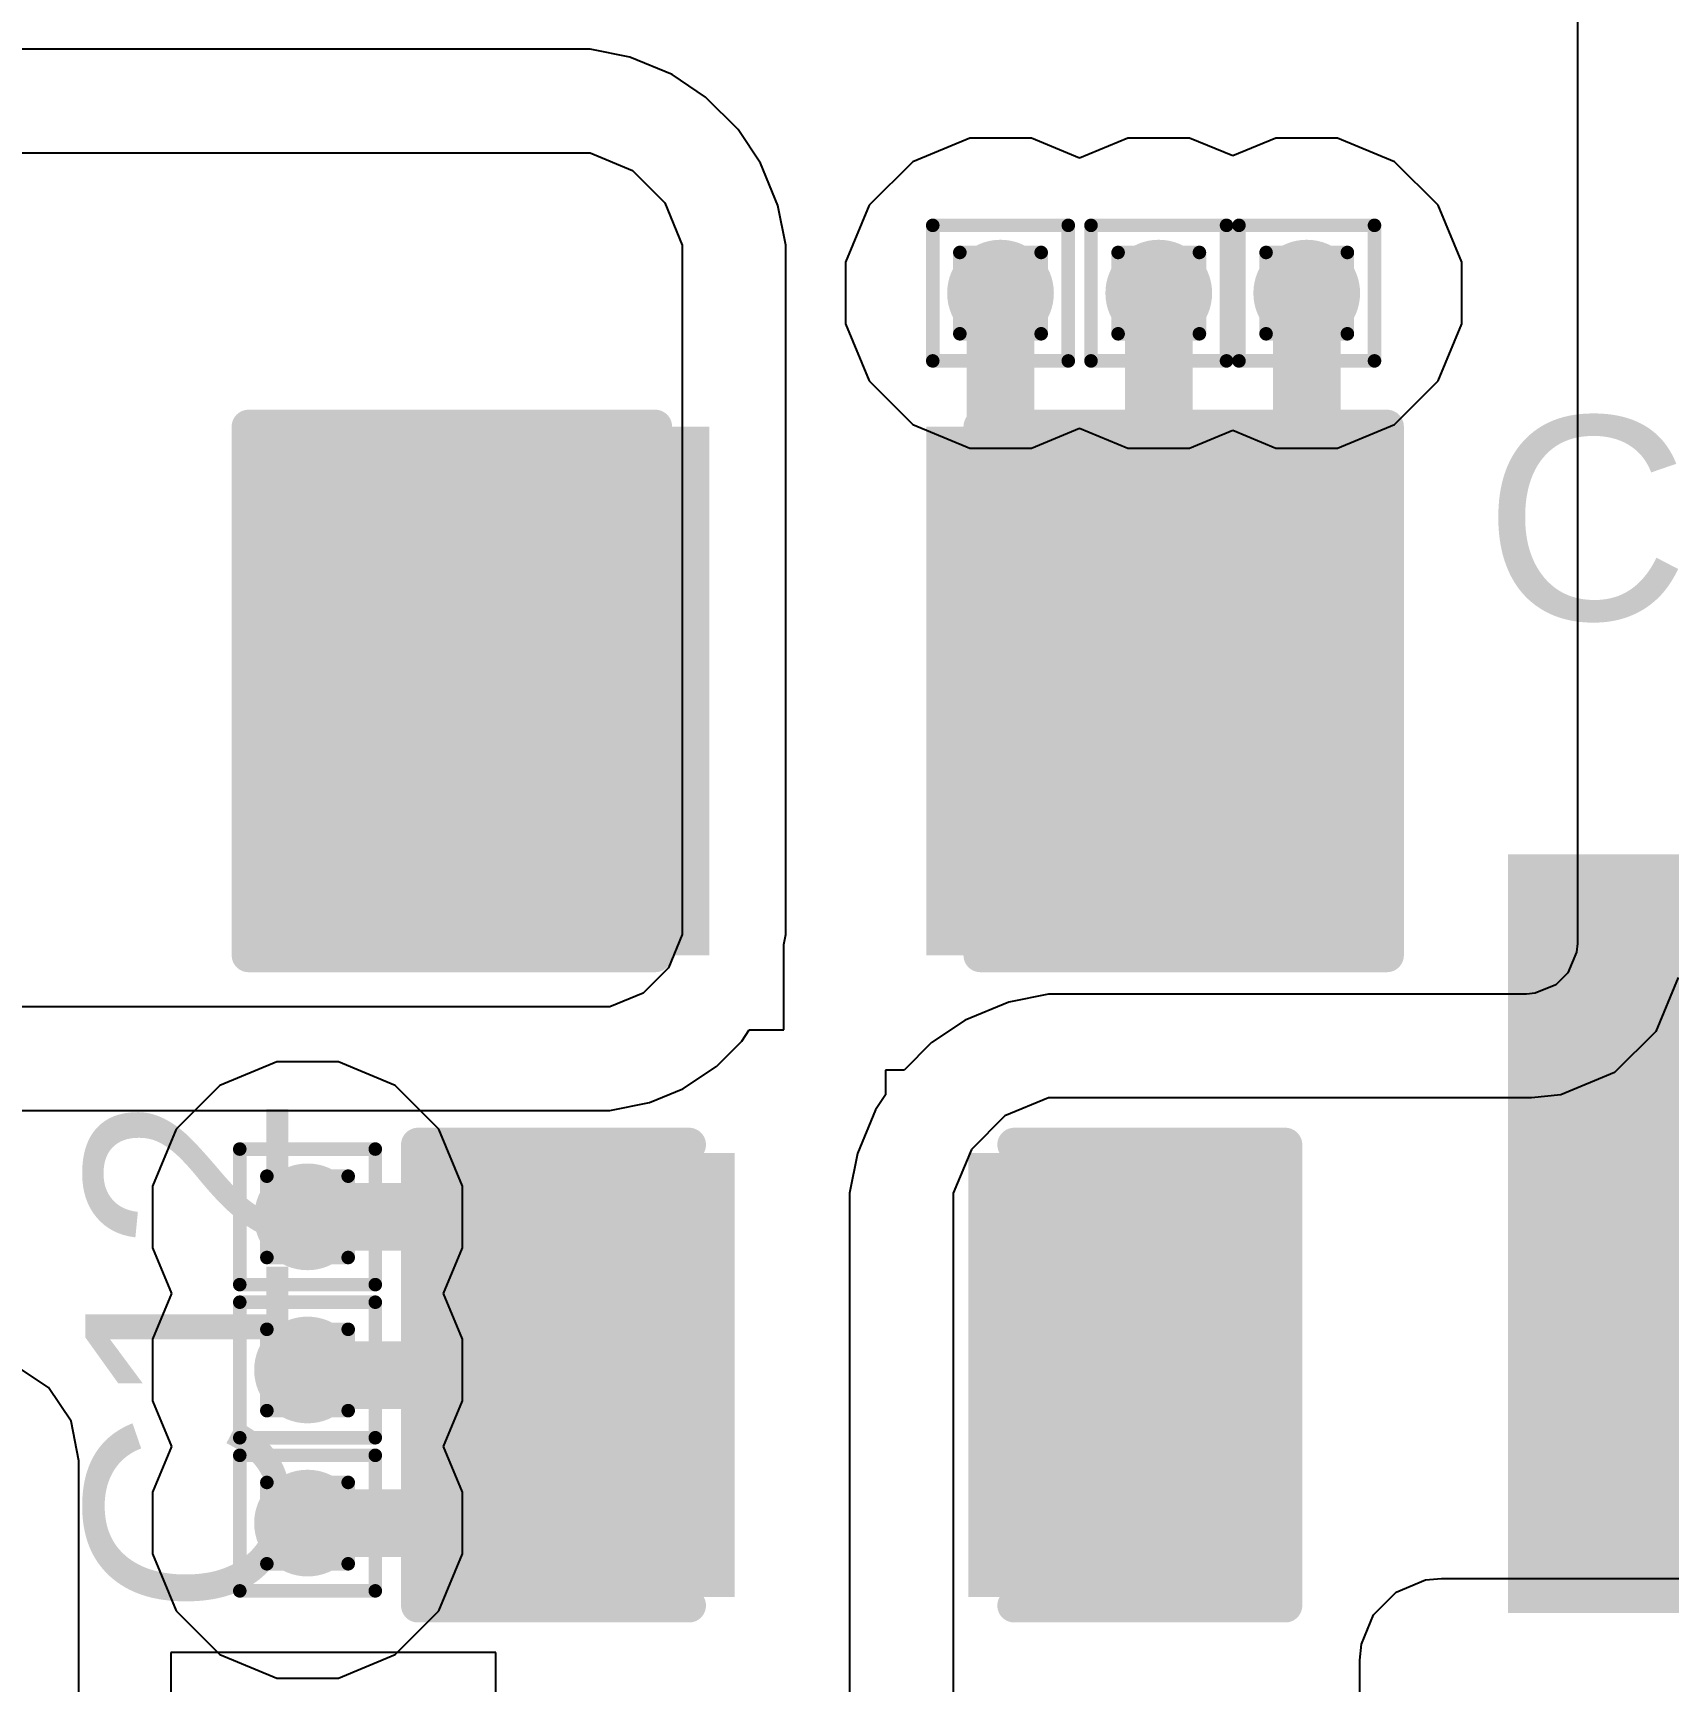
# Model space of a CAD drawing. Header units: inches. Extents: x -12 to 5357, y -8 to 5291.
# Drawn here: x 2.59 to 8.72, y 26.84 to 33.01 of the extents above; entities that cross this region are included whole.
import ezdxf

# ---------------------------------------------------------------- set-up
doc = ezdxf.new("R2010")
doc.units = ezdxf.units.IN
for name, color, linetype in [('Bottom Layer', 5, 'Continuous'), ('Drill Drawing', 1, 'Continuous'), ('Ground', 16, 'Continuous'), ('Power', 76, 'Continuous'), ('Top Layer', 1, 'Continuous'), ('Top Overlay', 2, 'Continuous'), ('Top Paste', 8, 'Continuous'), ('Top Solder', 216, 'Continuous'), ('Via Holes', 16, 'Continuous')]:
    doc.layers.add(name, color=color, linetype=linetype)
doc.styles.add('Arial', font='', dxfattribs={"height": 0.2})
doc.styles.get('Arial').set_extended_font_data('Arial')

# ---------------------------------------------------------------- blocks, each defined once
blk = doc.blocks.new('SMA_78')
at = {"layer": 'Top Overlay'}
blk.add_hatch(color=2, dxfattribs=at).paths.add_polyline_path([(-4.445, -1.4216), (-3.278, -1.4216), (-3.278, 1.4219), (-4.445, 1.4219)])
blk = doc.blocks.new('C___0805_113')
at = {"layer": 'Top Layer'}
for points in [[(-1.524, 0.762), (-0.508, 0.762), (-0.508, -0.762), (-1.524, -0.762)], [(0.508, 0.762), (1.524, 0.762), (1.524, -0.762), (0.508, -0.762)]]:
    blk.add_hatch(color=1, dxfattribs=at).paths.add_polyline_path(points)
at = {"layer": 'Top Paste'}
for points in [[(-1.524, 0.762), (-0.508, 0.762), (-0.508, -0.762), (-1.524, -0.762)], [(0.508, 0.762), (1.524, 0.762), (1.524, -0.762), (0.508, -0.762)]]:
    blk.add_hatch(color=8, dxfattribs=at).paths.add_polyline_path(points)
at = {"layer": 'Top Solder'}
for points in [[(-1.594, 0.832), (-0.438, 0.832), (-0.438, -0.832), (-1.594, -0.832)], [(0.438, 0.832), (1.594, 0.832), (1.594, -0.832), (0.438, -0.832)]]:
    blk.add_hatch(color=216, dxfattribs=at).paths.add_polyline_path(points)
at = {"layer": 'Top Overlay'}
for points in [[(-1.6256, -0.8636, 0.127, 0.127, 0), (-1.6256, 0.8636, 0.127, 0.127, 0)], [(-1.6256, 0.8636, 0.127, 0.127, 0), (-0.6096, 0.8636, 0.127, 0.127, 0)], [(0.6096, 0.8636, 0.127, 0.127, 0), (1.6256, 0.8636, 0.127, 0.127, 0)], [(1.6256, -0.8636, 0.127, 0.127, 0), (1.6256, 0.8636, 0.127, 0.127, 0)], [(-1.6256, -0.8636, 0.127, 0.127, 0), (-0.6096, -0.8636, 0.127, 0.127, 0)], [(0.6096, -0.8636, 0.127, 0.127, 0), (1.6256, -0.8636, 0.127, 0.127, 0)]]:
    blk.add_lwpolyline(points, format="xyseb", dxfattribs=at)
for points in [[(-1.6574, 0.8636, 0.0635, 0.0635, 1), (-1.5938, 0.8636, 0.0635, 0.0635, 1)], [(-1.6574, 0.8636, 0.0635, 0.0635, 1), (-1.5938, 0.8636, 0.0635, 0.0635, 1)], [(-0.6413, 0.8636, 0.0635, 0.0635, 1), (-0.5778, 0.8636, 0.0635, 0.0635, 1)], [(0.5778, 0.8636, 0.0635, 0.0635, 1), (0.6413, 0.8636, 0.0635, 0.0635, 1)], [(1.5938, 0.8636, 0.0635, 0.0635, 1), (1.6574, 0.8636, 0.0635, 0.0635, 1)], [(1.5938, 0.8636, 0.0635, 0.0635, 1), (1.6574, 0.8636, 0.0635, 0.0635, 1)], [(-1.6574, -0.8636, 0.0635, 0.0635, 1), (-1.5938, -0.8636, 0.0635, 0.0635, 1)], [(-1.6574, -0.8636, 0.0635, 0.0635, 1), (-1.5938, -0.8636, 0.0635, 0.0635, 1)], [(-0.6413, -0.8636, 0.0635, 0.0635, 1), (-0.5778, -0.8636, 0.0635, 0.0635, 1)], [(0.5778, -0.8636, 0.0635, 0.0635, 1), (0.6413, -0.8636, 0.0635, 0.0635, 1)], [(1.5938, -0.8636, 0.0635, 0.0635, 1), (1.6574, -0.8636, 0.0635, 0.0635, 1)], [(1.5938, -0.8636, 0.0635, 0.0635, 1), (1.6574, -0.8636, 0.0635, 0.0635, 1)]]:
    blk.add_lwpolyline(points, format="xyseb", close=True, dxfattribs=at)
blk = doc.blocks.new('C___1206_120')
at = {"layer": 'Top Layer'}
for points in [[(-2.032, 0.889), (-0.508, 0.889), (-0.508, -0.889), (-2.032, -0.889)], [(0.508, 0.889), (2.032, 0.889), (2.032, -0.889), (0.508, -0.889)]]:
    blk.add_hatch(color=1, dxfattribs=at).paths.add_polyline_path(points)
at = {"layer": 'Top Paste'}
for points in [[(-2.032, 0.889), (-0.508, 0.889), (-0.508, -0.889), (-2.032, -0.889)], [(0.508, 0.889), (2.032, 0.889), (2.032, -0.889), (0.508, -0.889)]]:
    blk.add_hatch(color=8, dxfattribs=at).paths.add_polyline_path(points)
at = {"layer": 'Top Solder'}
for points in [[(-2.1336, 0.9906), (-0.4064, 0.9906), (-0.4064, -0.9906), (-2.1336, -0.9906)], [(0.4064, 0.9906), (2.1336, 0.9906), (2.1336, -0.9906), (0.4064, -0.9906)]]:
    blk.add_hatch(color=216, dxfattribs=at).paths.add_polyline_path(points)
at = {"layer": 'Top Overlay'}
for points in [[(-0.6096, 0.9906, 0.127, 0.127, 0), (-2.1336, 0.9906, 0.127, 0.127, 0)], [(-2.1336, 0.9906, 0.127, 0.127, 0), (-2.1336, -0.9906, 0.127, 0.127, 0)], [(2.1336, 0.9906, 0.127, 0.127, 0), (0.6096, 0.9906, 0.127, 0.127, 0)], [(2.1336, 0.9906, 0.127, 0.127, 0), (2.1336, -0.9906, 0.127, 0.127, 0)], [(-0.6096, -0.9906, 0.127, 0.127, 0), (-2.1336, -0.9906, 0.127, 0.127, 0)], [(2.1336, -0.9906, 0.127, 0.127, 0), (0.6096, -0.9906, 0.127, 0.127, 0)]]:
    blk.add_lwpolyline(points, format="xyseb", dxfattribs=at)
for points in [[(-2.1653, 0.9906, 0.0635, 0.0635, 1), (-2.1018, 0.9906, 0.0635, 0.0635, 1)], [(-2.1653, 0.9906, 0.0635, 0.0635, 1), (-2.1018, 0.9906, 0.0635, 0.0635, 1)], [(-0.6414, 0.9906, 0.0635, 0.0635, 1), (-0.5779, 0.9906, 0.0635, 0.0635, 1)], [(0.5778, 0.9906, 0.0635, 0.0635, 1), (0.6413, 0.9906, 0.0635, 0.0635, 1)], [(2.1018, 0.9906, 0.0635, 0.0635, 1), (2.1653, 0.9906, 0.0635, 0.0635, 1)], [(2.1018, 0.9906, 0.0635, 0.0635, 1), (2.1653, 0.9906, 0.0635, 0.0635, 1)], [(-2.1653, -0.9906, 0.0635, 0.0635, 1), (-2.1018, -0.9906, 0.0635, 0.0635, 1)], [(-2.1653, -0.9906, 0.0635, 0.0635, 1), (-2.1018, -0.9906, 0.0635, 0.0635, 1)], [(-0.6414, -0.9906, 0.0635, 0.0635, 1), (-0.5779, -0.9906, 0.0635, 0.0635, 1)], [(0.5778, -0.9906, 0.0635, 0.0635, 1), (0.6413, -0.9906, 0.0635, 0.0635, 1)], [(2.1018, -0.9906, 0.0635, 0.0635, 1), (2.1653, -0.9906, 0.0635, 0.0635, 1)], [(2.1018, -0.9906, 0.0635, 0.0635, 1), (2.1653, -0.9906, 0.0635, 0.0635, 1)]]:
    blk.add_lwpolyline(points, format="xyseb", close=True, dxfattribs=at)

msp = doc.modelspace()

# ---------------------------------------------------------------- hatches: boundary and pattern name
at = {"layer": 'Bottom Layer'}
h = msp.add_hatch(color=5, dxfattribs=at)
edge = h.paths.add_edge_path()
edge.add_arc((6.214, 32.0371), 0.2, 0, 360)
h = msp.add_hatch(color=5, dxfattribs=at)
edge = h.paths.add_edge_path()
edge.add_arc((6.8072, 32.0371), 0.2, 0, 360)
h = msp.add_hatch(color=5, dxfattribs=at)
edge = h.paths.add_edge_path()
edge.add_arc((7.3619, 32.0371), 0.2, 0, 360)
h = msp.add_hatch(color=5, dxfattribs=at)
edge = h.paths.add_edge_path()
edge.add_arc((3.6163, 28.5751), 0.2, 0, 360)
h = msp.add_hatch(color=5, dxfattribs=at)
edge = h.paths.add_edge_path()
edge.add_arc((3.6163, 28.0012), 0.2, 0, 360)
h = msp.add_hatch(color=5, dxfattribs=at)
edge = h.paths.add_edge_path()
edge.add_arc((3.6163, 27.4273), 0.2, 0, 360)
at = {"layer": 'Ground'}
h = msp.add_hatch(color=16, dxfattribs=at)
edge = h.paths.add_edge_path()
edge.add_arc((6.214, 32.0371), 0.2, 0, 360)
h = msp.add_hatch(color=16, dxfattribs=at)
edge = h.paths.add_edge_path()
edge.add_arc((6.8072, 32.0371), 0.2, 0, 360)
h = msp.add_hatch(color=16, dxfattribs=at)
edge = h.paths.add_edge_path()
edge.add_arc((7.3619, 32.0371), 0.2, 0, 360)
h = msp.add_hatch(color=16, dxfattribs=at)
edge = h.paths.add_edge_path()
edge.add_arc((3.6163, 28.5751), 0.2, 0, 360)
h = msp.add_hatch(color=16, dxfattribs=at)
edge = h.paths.add_edge_path()
edge.add_arc((3.6163, 28.0012), 0.2, 0, 360)
h = msp.add_hatch(color=16, dxfattribs=at)
edge = h.paths.add_edge_path()
edge.add_arc((3.6163, 27.4273), 0.2, 0, 360)
at = {"layer": 'Power'}
h = msp.add_hatch(color=76, dxfattribs=at)
edge = h.paths.add_edge_path()
edge.add_arc((6.214, 32.0371), 0.2, 0, 360)
h = msp.add_hatch(color=76, dxfattribs=at)
edge = h.paths.add_edge_path()
edge.add_arc((6.8072, 32.0371), 0.2, 0, 360)
h = msp.add_hatch(color=76, dxfattribs=at)
edge = h.paths.add_edge_path()
edge.add_arc((7.3619, 32.0371), 0.2, 0, 360)
h = msp.add_hatch(color=76, dxfattribs=at)
edge = h.paths.add_edge_path()
edge.add_arc((3.6163, 28.5751), 0.2, 0, 360)
h = msp.add_hatch(color=76, dxfattribs=at)
edge = h.paths.add_edge_path()
edge.add_arc((3.6163, 28.0012), 0.2, 0, 360)
h = msp.add_hatch(color=76, dxfattribs=at)
edge = h.paths.add_edge_path()
edge.add_arc((3.6163, 27.4273), 0.2, 0, 360)
at = {"layer": 'Top Layer'}
h = msp.add_hatch(color=1, dxfattribs=at)
edge = h.paths.add_edge_path()
edge.add_arc((6.214, 32.0371), 0.2, 0, 360)
h = msp.add_hatch(color=1, dxfattribs=at)
edge = h.paths.add_edge_path()
edge.add_arc((6.8072, 32.0371), 0.2, 0, 360)
h = msp.add_hatch(color=1, dxfattribs=at)
edge = h.paths.add_edge_path()
edge.add_arc((7.3619, 32.0371), 0.2, 0, 360)
h = msp.add_hatch(color=1, dxfattribs=at)
edge = h.paths.add_edge_path()
edge.add_arc((3.6163, 28.5751), 0.2, 0, 360)
h = msp.add_hatch(color=1, dxfattribs=at)
edge = h.paths.add_edge_path()
edge.add_arc((3.6163, 28.0012), 0.2, 0, 360)
h = msp.add_hatch(color=1, dxfattribs=at)
edge = h.paths.add_edge_path()
edge.add_arc((3.6163, 27.4273), 0.2, 0, 360)
at = {"layer": 'Via Holes'}
h = msp.add_hatch(color=7, dxfattribs=at)
edge = h.paths.add_edge_path()
edge.add_arc((6.214, 32.0371), 0.1, 0, 360)
h = msp.add_hatch(color=7, dxfattribs=at)
edge = h.paths.add_edge_path()
edge.add_arc((6.8072, 32.0371), 0.1, 0, 360)
h = msp.add_hatch(color=7, dxfattribs=at)
edge = h.paths.add_edge_path()
edge.add_arc((7.3619, 32.0371), 0.1, 0, 360)
h = msp.add_hatch(color=7, dxfattribs=at)
edge = h.paths.add_edge_path()
edge.add_arc((3.6163, 28.5751), 0.1, 0, 360)
h = msp.add_hatch(color=7, dxfattribs=at)
edge = h.paths.add_edge_path()
edge.add_arc((3.6163, 28.0012), 0.1, 0, 360)
h = msp.add_hatch(color=7, dxfattribs=at)
edge = h.paths.add_edge_path()
edge.add_arc((3.6163, 27.4273), 0.1, 0, 360)

# ---------------------------------------------------------------- linework, layer by layer
at = {"layer": 'Drill Drawing'}
for points in [[(5.96, 32.2911, 0.0508, 0.0508, 0), (6.468, 32.2911, 0.0508, 0.0508, 0)], [(5.96, 31.7831, 0.0508, 0.0508, 0), (5.96, 32.2911, 0.0508, 0.0508, 0)], [(6.468, 31.7831, 0.0508, 0.0508, 0), (6.468, 32.2911, 0.0508, 0.0508, 0)], [(6.5532, 32.2911, 0.0508, 0.0508, 0), (7.0612, 32.2911, 0.0508, 0.0508, 0)], [(6.5532, 31.7831, 0.0508, 0.0508, 0), (6.5532, 32.2911, 0.0508, 0.0508, 0)], [(7.0612, 31.7831, 0.0508, 0.0508, 0), (7.0612, 32.2911, 0.0508, 0.0508, 0)], [(7.1079, 32.2911, 0.0508, 0.0508, 0), (7.6159, 32.2911, 0.0508, 0.0508, 0)], [(7.1079, 31.7831, 0.0508, 0.0508, 0), (7.1079, 32.2911, 0.0508, 0.0508, 0)], [(7.6159, 31.7831, 0.0508, 0.0508, 0), (7.6159, 32.2911, 0.0508, 0.0508, 0)], [(6.0616, 32.1895, 0.0508, 0.0508, 0), (6.3664, 32.1895, 0.0508, 0.0508, 0)], [(6.0616, 31.8847, 0.0508, 0.0508, 0), (6.0616, 32.1895, 0.0508, 0.0508, 0)], [(6.3664, 31.8847, 0.0508, 0.0508, 0), (6.3664, 32.1895, 0.0508, 0.0508, 0)], [(6.6548, 32.1895, 0.0508, 0.0508, 0), (6.9596, 32.1895, 0.0508, 0.0508, 0)], [(6.6548, 31.8847, 0.0508, 0.0508, 0), (6.6548, 32.1895, 0.0508, 0.0508, 0)], [(6.9596, 31.8847, 0.0508, 0.0508, 0), (6.9596, 32.1895, 0.0508, 0.0508, 0)], [(7.2095, 32.1895, 0.0508, 0.0508, 0), (7.5143, 32.1895, 0.0508, 0.0508, 0)], [(7.2095, 31.8847, 0.0508, 0.0508, 0), (7.2095, 32.1895, 0.0508, 0.0508, 0)], [(7.5143, 31.8847, 0.0508, 0.0508, 0), (7.5143, 32.1895, 0.0508, 0.0508, 0)], [(6.0616, 31.8847, 0.0508, 0.0508, 0), (6.3664, 31.8847, 0.0508, 0.0508, 0)], [(6.6548, 31.8847, 0.0508, 0.0508, 0), (6.9596, 31.8847, 0.0508, 0.0508, 0)], [(7.2095, 31.8847, 0.0508, 0.0508, 0), (7.5143, 31.8847, 0.0508, 0.0508, 0)], [(5.96, 31.7831, 0.0508, 0.0508, 0), (6.468, 31.7831, 0.0508, 0.0508, 0)], [(6.5532, 31.7831, 0.0508, 0.0508, 0), (7.0612, 31.7831, 0.0508, 0.0508, 0)], [(7.1079, 31.7831, 0.0508, 0.0508, 0), (7.6159, 31.7831, 0.0508, 0.0508, 0)], [(3.3623, 28.8291, 0.0508, 0.0508, 0), (3.8703, 28.8291, 0.0508, 0.0508, 0)], [(3.3623, 28.3211, 0.0508, 0.0508, 0), (3.3623, 28.8291, 0.0508, 0.0508, 0)], [(3.8703, 28.3211, 0.0508, 0.0508, 0), (3.8703, 28.8291, 0.0508, 0.0508, 0)], [(3.4639, 28.7275, 0.0508, 0.0508, 0), (3.7687, 28.7275, 0.0508, 0.0508, 0)], [(3.4639, 28.4227, 0.0508, 0.0508, 0), (3.4639, 28.7275, 0.0508, 0.0508, 0)], [(3.7687, 28.4227, 0.0508, 0.0508, 0), (3.7687, 28.7275, 0.0508, 0.0508, 0)], [(3.4639, 28.4227, 0.0508, 0.0508, 0), (3.7687, 28.4227, 0.0508, 0.0508, 0)], [(3.3623, 28.3211, 0.0508, 0.0508, 0), (3.8703, 28.3211, 0.0508, 0.0508, 0)], [(3.3623, 28.2552, 0.0508, 0.0508, 0), (3.8703, 28.2552, 0.0508, 0.0508, 0)], [(3.3623, 27.7472, 0.0508, 0.0508, 0), (3.3623, 28.2552, 0.0508, 0.0508, 0)], [(3.8703, 27.7472, 0.0508, 0.0508, 0), (3.8703, 28.2552, 0.0508, 0.0508, 0)], [(3.4639, 28.1536, 0.0508, 0.0508, 0), (3.7687, 28.1536, 0.0508, 0.0508, 0)], [(3.4639, 27.8488, 0.0508, 0.0508, 0), (3.4639, 28.1536, 0.0508, 0.0508, 0)], [(3.7687, 27.8488, 0.0508, 0.0508, 0), (3.7687, 28.1536, 0.0508, 0.0508, 0)], [(3.4639, 27.8488, 0.0508, 0.0508, 0), (3.7687, 27.8488, 0.0508, 0.0508, 0)], [(3.3623, 27.7472, 0.0508, 0.0508, 0), (3.8703, 27.7472, 0.0508, 0.0508, 0)], [(3.3623, 27.6813, 0.0508, 0.0508, 0), (3.8703, 27.6813, 0.0508, 0.0508, 0)], [(3.3623, 27.1733, 0.0508, 0.0508, 0), (3.3623, 27.6813, 0.0508, 0.0508, 0)], [(3.8703, 27.1733, 0.0508, 0.0508, 0), (3.8703, 27.6813, 0.0508, 0.0508, 0)], [(3.4639, 27.5797, 0.0508, 0.0508, 0), (3.7687, 27.5797, 0.0508, 0.0508, 0)], [(3.4639, 27.2749, 0.0508, 0.0508, 0), (3.4639, 27.5797, 0.0508, 0.0508, 0)], [(3.7687, 27.2749, 0.0508, 0.0508, 0), (3.7687, 27.5797, 0.0508, 0.0508, 0)], [(3.4639, 27.2749, 0.0508, 0.0508, 0), (3.7687, 27.2749, 0.0508, 0.0508, 0)], [(3.3623, 27.1733, 0.0508, 0.0508, 0), (3.8703, 27.1733, 0.0508, 0.0508, 0)]]:
    msp.add_lwpolyline(points, format="xyseb", dxfattribs=at)
for points in [[(5.9473, 32.2911, 0.0254, 0.0254, 1), (5.9727, 32.2911, 0.0254, 0.0254, 1)], [(5.9473, 32.2911, 0.0254, 0.0254, 1), (5.9727, 32.2911, 0.0254, 0.0254, 1)], [(6.4553, 32.2911, 0.0254, 0.0254, 1), (6.4807, 32.2911, 0.0254, 0.0254, 1)], [(6.4553, 32.2911, 0.0254, 0.0254, 1), (6.4807, 32.2911, 0.0254, 0.0254, 1)], [(6.5405, 32.2911, 0.0254, 0.0254, 1), (6.5659, 32.2911, 0.0254, 0.0254, 1)], [(6.5405, 32.2911, 0.0254, 0.0254, 1), (6.5659, 32.2911, 0.0254, 0.0254, 1)], [(7.0485, 32.2911, 0.0254, 0.0254, 1), (7.0739, 32.2911, 0.0254, 0.0254, 1)], [(7.0485, 32.2911, 0.0254, 0.0254, 1), (7.0739, 32.2911, 0.0254, 0.0254, 1)], [(7.0952, 32.2911, 0.0254, 0.0254, 1), (7.1206, 32.2911, 0.0254, 0.0254, 1)], [(7.0952, 32.2911, 0.0254, 0.0254, 1), (7.1206, 32.2911, 0.0254, 0.0254, 1)], [(7.6032, 32.2911, 0.0254, 0.0254, 1), (7.6286, 32.2911, 0.0254, 0.0254, 1)], [(7.6032, 32.2911, 0.0254, 0.0254, 1), (7.6286, 32.2911, 0.0254, 0.0254, 1)], [(6.0489, 32.1895, 0.0254, 0.0254, 1), (6.0743, 32.1895, 0.0254, 0.0254, 1)], [(6.0489, 32.1895, 0.0254, 0.0254, 1), (6.0743, 32.1895, 0.0254, 0.0254, 1)], [(6.3537, 32.1895, 0.0254, 0.0254, 1), (6.3791, 32.1895, 0.0254, 0.0254, 1)], [(6.3537, 32.1895, 0.0254, 0.0254, 1), (6.3791, 32.1895, 0.0254, 0.0254, 1)], [(6.6421, 32.1895, 0.0254, 0.0254, 1), (6.6675, 32.1895, 0.0254, 0.0254, 1)], [(6.6421, 32.1895, 0.0254, 0.0254, 1), (6.6675, 32.1895, 0.0254, 0.0254, 1)], [(6.9469, 32.1895, 0.0254, 0.0254, 1), (6.9723, 32.1895, 0.0254, 0.0254, 1)], [(6.9469, 32.1895, 0.0254, 0.0254, 1), (6.9723, 32.1895, 0.0254, 0.0254, 1)], [(7.1968, 32.1895, 0.0254, 0.0254, 1), (7.2222, 32.1895, 0.0254, 0.0254, 1)], [(7.1968, 32.1895, 0.0254, 0.0254, 1), (7.2222, 32.1895, 0.0254, 0.0254, 1)], [(7.5016, 32.1895, 0.0254, 0.0254, 1), (7.527, 32.1895, 0.0254, 0.0254, 1)], [(7.5016, 32.1895, 0.0254, 0.0254, 1), (7.527, 32.1895, 0.0254, 0.0254, 1)], [(6.0489, 31.8847, 0.0254, 0.0254, 1), (6.0743, 31.8847, 0.0254, 0.0254, 1)], [(6.0489, 31.8847, 0.0254, 0.0254, 1), (6.0743, 31.8847, 0.0254, 0.0254, 1)], [(6.3537, 31.8847, 0.0254, 0.0254, 1), (6.3791, 31.8847, 0.0254, 0.0254, 1)], [(6.3537, 31.8847, 0.0254, 0.0254, 1), (6.3791, 31.8847, 0.0254, 0.0254, 1)], [(6.6421, 31.8847, 0.0254, 0.0254, 1), (6.6675, 31.8847, 0.0254, 0.0254, 1)], [(6.6421, 31.8847, 0.0254, 0.0254, 1), (6.6675, 31.8847, 0.0254, 0.0254, 1)], [(6.9469, 31.8847, 0.0254, 0.0254, 1), (6.9723, 31.8847, 0.0254, 0.0254, 1)], [(6.9469, 31.8847, 0.0254, 0.0254, 1), (6.9723, 31.8847, 0.0254, 0.0254, 1)], [(7.1968, 31.8847, 0.0254, 0.0254, 1), (7.2222, 31.8847, 0.0254, 0.0254, 1)], [(7.1968, 31.8847, 0.0254, 0.0254, 1), (7.2222, 31.8847, 0.0254, 0.0254, 1)], [(7.5016, 31.8847, 0.0254, 0.0254, 1), (7.527, 31.8847, 0.0254, 0.0254, 1)], [(7.5016, 31.8847, 0.0254, 0.0254, 1), (7.527, 31.8847, 0.0254, 0.0254, 1)], [(5.9473, 31.7831, 0.0254, 0.0254, 1), (5.9727, 31.7831, 0.0254, 0.0254, 1)], [(5.9473, 31.7831, 0.0254, 0.0254, 1), (5.9727, 31.7831, 0.0254, 0.0254, 1)], [(6.4553, 31.7831, 0.0254, 0.0254, 1), (6.4807, 31.7831, 0.0254, 0.0254, 1)], [(6.4553, 31.7831, 0.0254, 0.0254, 1), (6.4807, 31.7831, 0.0254, 0.0254, 1)], [(6.5405, 31.7831, 0.0254, 0.0254, 1), (6.5659, 31.7831, 0.0254, 0.0254, 1)], [(6.5405, 31.7831, 0.0254, 0.0254, 1), (6.5659, 31.7831, 0.0254, 0.0254, 1)], [(7.0485, 31.7831, 0.0254, 0.0254, 1), (7.0739, 31.7831, 0.0254, 0.0254, 1)], [(7.0485, 31.7831, 0.0254, 0.0254, 1), (7.0739, 31.7831, 0.0254, 0.0254, 1)], [(7.0952, 31.7831, 0.0254, 0.0254, 1), (7.1206, 31.7831, 0.0254, 0.0254, 1)], [(7.0952, 31.7831, 0.0254, 0.0254, 1), (7.1206, 31.7831, 0.0254, 0.0254, 1)], [(7.6032, 31.7831, 0.0254, 0.0254, 1), (7.6286, 31.7831, 0.0254, 0.0254, 1)], [(7.6032, 31.7831, 0.0254, 0.0254, 1), (7.6286, 31.7831, 0.0254, 0.0254, 1)], [(3.3496, 28.8291, 0.0254, 0.0254, 1), (3.375, 28.8291, 0.0254, 0.0254, 1)], [(3.3496, 28.8291, 0.0254, 0.0254, 1), (3.375, 28.8291, 0.0254, 0.0254, 1)], [(3.8576, 28.8291, 0.0254, 0.0254, 1), (3.883, 28.8291, 0.0254, 0.0254, 1)], [(3.8576, 28.8291, 0.0254, 0.0254, 1), (3.883, 28.8291, 0.0254, 0.0254, 1)], [(3.4512, 28.7275, 0.0254, 0.0254, 1), (3.4766, 28.7275, 0.0254, 0.0254, 1)], [(3.4512, 28.7275, 0.0254, 0.0254, 1), (3.4766, 28.7275, 0.0254, 0.0254, 1)], [(3.756, 28.7275, 0.0254, 0.0254, 1), (3.7814, 28.7275, 0.0254, 0.0254, 1)], [(3.756, 28.7275, 0.0254, 0.0254, 1), (3.7814, 28.7275, 0.0254, 0.0254, 1)], [(3.4512, 28.4227, 0.0254, 0.0254, 1), (3.4766, 28.4227, 0.0254, 0.0254, 1)], [(3.4512, 28.4227, 0.0254, 0.0254, 1), (3.4766, 28.4227, 0.0254, 0.0254, 1)], [(3.756, 28.4227, 0.0254, 0.0254, 1), (3.7814, 28.4227, 0.0254, 0.0254, 1)], [(3.756, 28.4227, 0.0254, 0.0254, 1), (3.7814, 28.4227, 0.0254, 0.0254, 1)], [(3.3496, 28.3211, 0.0254, 0.0254, 1), (3.375, 28.3211, 0.0254, 0.0254, 1)], [(3.3496, 28.3211, 0.0254, 0.0254, 1), (3.375, 28.3211, 0.0254, 0.0254, 1)], [(3.8576, 28.3211, 0.0254, 0.0254, 1), (3.883, 28.3211, 0.0254, 0.0254, 1)], [(3.8576, 28.3211, 0.0254, 0.0254, 1), (3.883, 28.3211, 0.0254, 0.0254, 1)], [(3.3496, 28.2552, 0.0254, 0.0254, 1), (3.375, 28.2552, 0.0254, 0.0254, 1)], [(3.3496, 28.2552, 0.0254, 0.0254, 1), (3.375, 28.2552, 0.0254, 0.0254, 1)], [(3.8576, 28.2552, 0.0254, 0.0254, 1), (3.883, 28.2552, 0.0254, 0.0254, 1)], [(3.8576, 28.2552, 0.0254, 0.0254, 1), (3.883, 28.2552, 0.0254, 0.0254, 1)], [(3.4512, 28.1536, 0.0254, 0.0254, 1), (3.4766, 28.1536, 0.0254, 0.0254, 1)], [(3.4512, 28.1536, 0.0254, 0.0254, 1), (3.4766, 28.1536, 0.0254, 0.0254, 1)], [(3.756, 28.1536, 0.0254, 0.0254, 1), (3.7814, 28.1536, 0.0254, 0.0254, 1)], [(3.756, 28.1536, 0.0254, 0.0254, 1), (3.7814, 28.1536, 0.0254, 0.0254, 1)], [(3.4512, 27.8488, 0.0254, 0.0254, 1), (3.4766, 27.8488, 0.0254, 0.0254, 1)], [(3.4512, 27.8488, 0.0254, 0.0254, 1), (3.4766, 27.8488, 0.0254, 0.0254, 1)], [(3.756, 27.8488, 0.0254, 0.0254, 1), (3.7814, 27.8488, 0.0254, 0.0254, 1)], [(3.756, 27.8488, 0.0254, 0.0254, 1), (3.7814, 27.8488, 0.0254, 0.0254, 1)], [(3.3496, 27.7472, 0.0254, 0.0254, 1), (3.375, 27.7472, 0.0254, 0.0254, 1)], [(3.3496, 27.7472, 0.0254, 0.0254, 1), (3.375, 27.7472, 0.0254, 0.0254, 1)], [(3.8576, 27.7472, 0.0254, 0.0254, 1), (3.883, 27.7472, 0.0254, 0.0254, 1)], [(3.8576, 27.7472, 0.0254, 0.0254, 1), (3.883, 27.7472, 0.0254, 0.0254, 1)], [(3.3496, 27.6813, 0.0254, 0.0254, 1), (3.375, 27.6813, 0.0254, 0.0254, 1)], [(3.3496, 27.6813, 0.0254, 0.0254, 1), (3.375, 27.6813, 0.0254, 0.0254, 1)], [(3.8576, 27.6813, 0.0254, 0.0254, 1), (3.883, 27.6813, 0.0254, 0.0254, 1)], [(3.8576, 27.6813, 0.0254, 0.0254, 1), (3.883, 27.6813, 0.0254, 0.0254, 1)], [(3.4512, 27.5797, 0.0254, 0.0254, 1), (3.4766, 27.5797, 0.0254, 0.0254, 1)], [(3.4512, 27.5797, 0.0254, 0.0254, 1), (3.4766, 27.5797, 0.0254, 0.0254, 1)], [(3.756, 27.5797, 0.0254, 0.0254, 1), (3.7814, 27.5797, 0.0254, 0.0254, 1)], [(3.756, 27.5797, 0.0254, 0.0254, 1), (3.7814, 27.5797, 0.0254, 0.0254, 1)], [(3.4512, 27.2749, 0.0254, 0.0254, 1), (3.4766, 27.2749, 0.0254, 0.0254, 1)], [(3.4512, 27.2749, 0.0254, 0.0254, 1), (3.4766, 27.2749, 0.0254, 0.0254, 1)], [(3.756, 27.2749, 0.0254, 0.0254, 1), (3.7814, 27.2749, 0.0254, 0.0254, 1)], [(3.756, 27.2749, 0.0254, 0.0254, 1), (3.7814, 27.2749, 0.0254, 0.0254, 1)], [(3.3496, 27.1733, 0.0254, 0.0254, 1), (3.375, 27.1733, 0.0254, 0.0254, 1)], [(3.3496, 27.1733, 0.0254, 0.0254, 1), (3.375, 27.1733, 0.0254, 0.0254, 1)], [(3.8576, 27.1733, 0.0254, 0.0254, 1), (3.883, 27.1733, 0.0254, 0.0254, 1)], [(3.8576, 27.1733, 0.0254, 0.0254, 1), (3.883, 27.1733, 0.0254, 0.0254, 1)]]:
    msp.add_lwpolyline(points, format="xyseb", close=True, dxfattribs=at)
at = {"layer": 'Power'}
for p, q in [((6.0984, 32.6181), (5.8849, 32.5296)), ((6.3296, 32.6181), (6.0984, 32.6181)), ((6.5106, 32.5431), (6.3296, 32.6181)), ((6.6916, 32.6181), (6.5106, 32.5431)), ((6.9228, 32.6181), (6.6916, 32.6181)), ((7.0845, 32.5511), (6.9228, 32.6181)), ((7.2463, 32.6181), (7.0845, 32.5511)), ((7.4774, 32.6181), (7.2463, 32.6181)), ((7.691, 32.5296), (7.4774, 32.6181)), ((5.8849, 32.5296), (5.7214, 32.3662)), ((7.8544, 32.3662), (7.691, 32.5296)), ((5.7214, 32.3662), (5.633, 32.1527)), ((7.9429, 32.1527), (7.8544, 32.3662)), ((5.633, 32.1527), (5.633, 31.9215)), ((7.9429, 31.9215), (7.9429, 32.1527)), ((5.633, 31.9215), (5.7214, 31.708)), ((7.8544, 31.708), (7.9429, 31.9215)), ((5.7214, 31.708), (5.8849, 31.5445)), ((7.691, 31.5445), (7.8544, 31.708)), ((5.8849, 31.5445), (6.0984, 31.4561)), ((6.3296, 31.4561), (6.5106, 31.5311)), ((6.5106, 31.5311), (6.6916, 31.4561)), ((6.9228, 31.4561), (7.0845, 31.5231)), ((7.0845, 31.5231), (7.2463, 31.4561)), ((7.4774, 31.4561), (7.691, 31.5445)), ((6.0984, 31.4561), (6.3296, 31.4561)), ((6.6916, 31.4561), (6.9228, 31.4561)), ((7.2463, 31.4561), (7.4774, 31.4561)), ((3.5007, 29.1561), (3.2872, 29.0677)), ((3.7319, 29.1561), (3.5007, 29.1561)), ((3.9454, 29.0677), (3.7319, 29.1561)), ((3.2872, 29.0677), (3.1238, 28.9043)), ((4.1089, 28.9043), (3.9454, 29.0677)), ((3.1238, 28.9043), (3.0353, 28.6907)), ((4.1973, 28.6907), (4.1089, 28.9043)), ((3.0353, 28.6907), (3.0353, 28.4596)), ((4.1973, 28.4596), (4.1973, 28.6907)), ((3.0353, 28.4596), (3.1063, 28.2882)), ((4.1263, 28.2882), (4.1973, 28.4596)), ((3.1063, 28.2882), (3.0353, 28.1168)), ((4.1973, 28.1168), (4.1263, 28.2882)), ((3.0353, 28.1168), (3.0353, 27.8856)), ((4.1973, 27.8856), (4.1973, 28.1168)), ((3.0353, 27.8856), (3.1063, 27.7142)), ((4.1263, 27.7142), (4.1973, 27.8856)), ((3.1063, 27.7142), (3.0353, 27.5428)), ((4.1973, 27.5428), (4.1263, 27.7142)), ((3.0353, 27.5428), (3.0353, 27.3117)), ((4.1973, 27.3117), (4.1973, 27.5428)), ((3.0353, 27.3117), (3.1238, 27.0982)), ((4.1089, 27.0982), (4.1973, 27.3117)), ((3.1238, 27.0982), (3.2872, 26.9347)), ((3.9454, 26.9347), (4.1089, 27.0982)), ((3.2872, 26.9347), (3.5007, 26.8463)), ((3.7319, 26.8463), (3.9454, 26.9347)), ((3.5007, 26.8463), (3.7319, 26.8463))]:
    msp.add_line(p, q, dxfattribs=at)
at = {"layer": 'Top Layer'}
for p, q in [((8.3764, 33.5776), (8.3764, 29.6002)), ((4.6756, 32.9513), (0.7386, 32.9513)), ((4.8242, 32.9217), (4.6756, 32.9513)), ((4.9827, 32.856), (4.8242, 32.9217)), ((5.1087, 32.7718), (4.9827, 32.856)), ((5.23, 32.6505), (5.1087, 32.7718)), ((5.3143, 32.5245), (5.23, 32.6505)), ((0.8128, 32.5628), (4.5898, 32.5628)), ((4.5898, 32.5628), (4.6756, 32.5628)), ((4.6756, 32.5628), (4.8341, 32.4972)), ((4.8341, 32.4972), (4.9554, 32.3758)), ((5.3799, 32.366), (5.3143, 32.5245)), ((4.9554, 32.3758), (5.021, 32.2174)), ((5.4095, 32.2174), (5.3799, 32.366)), ((5.021, 32.2174), (5.021, 32.1316)), ((5.4095, 29.633), (5.4095, 32.2174)), ((5.021, 32.1316), (5.021, 32.1316)), ((5.021, 32.1316), (5.021, 29.7003)), ((5.021, 29.7003), (5.021, 29.633)), ((5.021, 29.633), (4.9695, 29.5087)), ((5.402, 29.5955), (5.4095, 29.633)), ((5.402, 29.2761), (5.402, 29.5955)), ((8.3764, 29.6002), (8.3732, 29.5673)), ((8.3732, 29.5673), (8.3412, 29.4901)), ((4.9695, 29.5087), (4.8744, 29.4136)), ((8.3412, 29.4901), (8.296, 29.4449)), ((8.7541, 29.4719), (8.6705, 29.2701)), ((4.8744, 29.4136), (4.7501, 29.3621)), ((6.3944, 29.4097), (6.2457, 29.3802)), ((8.1859, 29.4097), (6.3944, 29.4097)), ((8.2188, 29.413), (8.1859, 29.4097)), ((8.296, 29.4449), (8.2188, 29.413)), ((4.6828, 29.3621), (0.9635, 29.3621)), ((4.7501, 29.3621), (4.6828, 29.3621)), ((4.6828, 29.3621), (4.6828, 29.3621)), ((6.2457, 29.3802), (6.0818, 29.3122)), ((6.0818, 29.3122), (5.9557, 29.228)), ((5.1491, 29.1389), (5.2442, 29.234)), ((5.2442, 29.234), (5.2723, 29.2761)), ((5.2723, 29.2761), (5.402, 29.2761)), ((5.9557, 29.228), (5.8526, 29.1249)), ((8.6705, 29.2701), (8.5161, 29.1156)), ((5.023, 29.0547), (5.1491, 29.1389)), ((5.8526, 29.1249), (5.783, 29.1249)), ((5.783, 29.1249), (5.783, 29.0318)), ((8.5161, 29.1156), (8.3142, 29.032)), ((4.8987, 29.0032), (5.023, 29.0547)), ((5.783, 29.0318), (5.746, 28.9765)), ((8.3142, 29.032), (8.205, 29.0213)), ((0.9588, 28.9736), (4.7501, 28.9736)), ((4.7501, 28.9736), (4.8987, 29.0032)), ((5.746, 28.9765), (5.6781, 28.8125)), ((6.3944, 29.0213), (6.2304, 28.9534)), ((6.4831, 29.0213), (6.3944, 29.0213)), ((8.205, 29.0213), (6.4831, 29.0213)), ((8.205, 29.0213), (8.205, 29.0213)), ((6.2304, 28.9534), (6.1049, 28.8279)), ((5.6781, 28.8125), (5.6485, 28.6639)), ((6.1049, 28.8279), (6.037, 28.6639)), ((5.6485, 28.6639), (5.6485, 25.4072)), ((6.037, 28.6639), (6.037, 28.5752)), ((6.037, 28.5752), (6.037, 28.5752)), ((6.037, 28.5752), (6.037, 25.4072)), ((2.6456, 27.9353), (2.5195, 28.0195)), ((2.7298, 27.8093), (2.6456, 27.9353)), ((2.7593, 27.6606), (2.7298, 27.8093)), ((2.7593, 26.6958), (2.7593, 27.6606)), ((7.6971, 27.1684), (7.8074, 27.2141)), ((7.8074, 27.2141), (7.8672, 27.2199)), ((7.8672, 27.2199), (7.8672, 27.2199)), ((7.8672, 27.2199), (11.7395, 27.2199)), ((7.6126, 27.0839), (7.6971, 27.1684)), ((7.5669, 26.9735), (7.6126, 27.0839)), ((4.3225, 26.942), (3.1033, 26.942)), ((3.1033, 26.942), (3.1033, 26.6958)), ((4.3225, 25.7249), (4.3225, 26.942)), ((7.561, 26.9138), (7.5669, 26.9735)), ((7.561, 25.3974), (7.561, 26.9138))]:
    msp.add_line(p, q, dxfattribs=at)
for points in [[(6.214, 32.0371, 0.254, 0.254, 0), (6.214, 32.0397, 0.254, 0.254, 0)], [(6.214, 31.0224, 0.254, 0.254, 0), (6.214, 32.0371, 0.254, 0.254, 0)], [(6.8072, 31.0134, 0.254, 0.254, 0), (6.8072, 32.0307, 0.254, 0.254, 0)], [(7.3619, 32.0307, 0.254, 0.254, 0), (7.3619, 31.0134, 0.254, 0.254, 0)], [(3.6137, 28.5752, 0.254, 0.254, 0), (4.631, 28.5752, 0.254, 0.254, 0)], [(3.6227, 27.9819, 0.254, 0.254, 0), (4.64, 27.9819, 0.254, 0.254, 0)], [(3.6227, 27.4273, 0.254, 0.254, 0), (4.64, 27.4273, 0.254, 0.254, 0)]]:
    msp.add_lwpolyline(points, format="xyseb", dxfattribs=at)
for points in [[(6.1505, 32.0397, 0.127, 0.127, 1), (6.2775, 32.0397, 0.127, 0.127, 1)], [(6.1505, 32.0371, 0.127, 0.127, 1), (6.2775, 32.0371, 0.127, 0.127, 1)], [(6.1505, 32.0371, 0.127, 0.127, 1), (6.2775, 32.0371, 0.127, 0.127, 1)], [(6.7437, 32.0307, 0.127, 0.127, 1), (6.8707, 32.0307, 0.127, 0.127, 1)], [(7.2984, 32.0307, 0.127, 0.127, 1), (7.4254, 32.0307, 0.127, 0.127, 1)], [(6.1505, 31.0224, 0.127, 0.127, 1), (6.2775, 31.0224, 0.127, 0.127, 1)], [(6.7437, 31.0134, 0.127, 0.127, 1), (6.8707, 31.0134, 0.127, 0.127, 1)], [(7.2984, 31.0134, 0.127, 0.127, 1), (7.4254, 31.0134, 0.127, 0.127, 1)], [(3.5502, 28.5752, 0.127, 0.127, 1), (3.6772, 28.5752, 0.127, 0.127, 1)], [(4.5675, 28.5752, 0.127, 0.127, 1), (4.6945, 28.5752, 0.127, 0.127, 1)], [(3.5592, 27.9819, 0.127, 0.127, 1), (3.6862, 27.9819, 0.127, 0.127, 1)], [(4.5765, 27.9819, 0.127, 0.127, 1), (4.7035, 27.9819, 0.127, 0.127, 1)], [(3.5592, 27.4273, 0.127, 0.127, 1), (3.6862, 27.4273, 0.127, 0.127, 1)], [(4.5765, 27.4273, 0.127, 0.127, 1), (4.7035, 27.4273, 0.127, 0.127, 1)]]:
    msp.add_lwpolyline(points, format="xyseb", close=True, dxfattribs=at)

# ---------------------------------------------------------------- block references
at = {"rotation": 180}
msp.add_blockref('C___1206_120', (5.529, 30.5461), dxfattribs=at)
for name, p in [('SMA_78', (12.5613, 28.5121)), ('C___0805_113', (5.656, 27.9819))]:
    msp.add_blockref(name, p)

# ---------------------------------------------------------------- texts
at = {"layer": 'Top Overlay', "style": 'Arial'}
msp.add_text('C5', height=0.762, dxfattribs=at).set_placement((8.0259, 30.8129))
msp.add_text('C12', height=0.762, rotation=90, dxfattribs=at).set_placement((3.5449, 27.0799))

doc.saveas('drawing.dxf')
